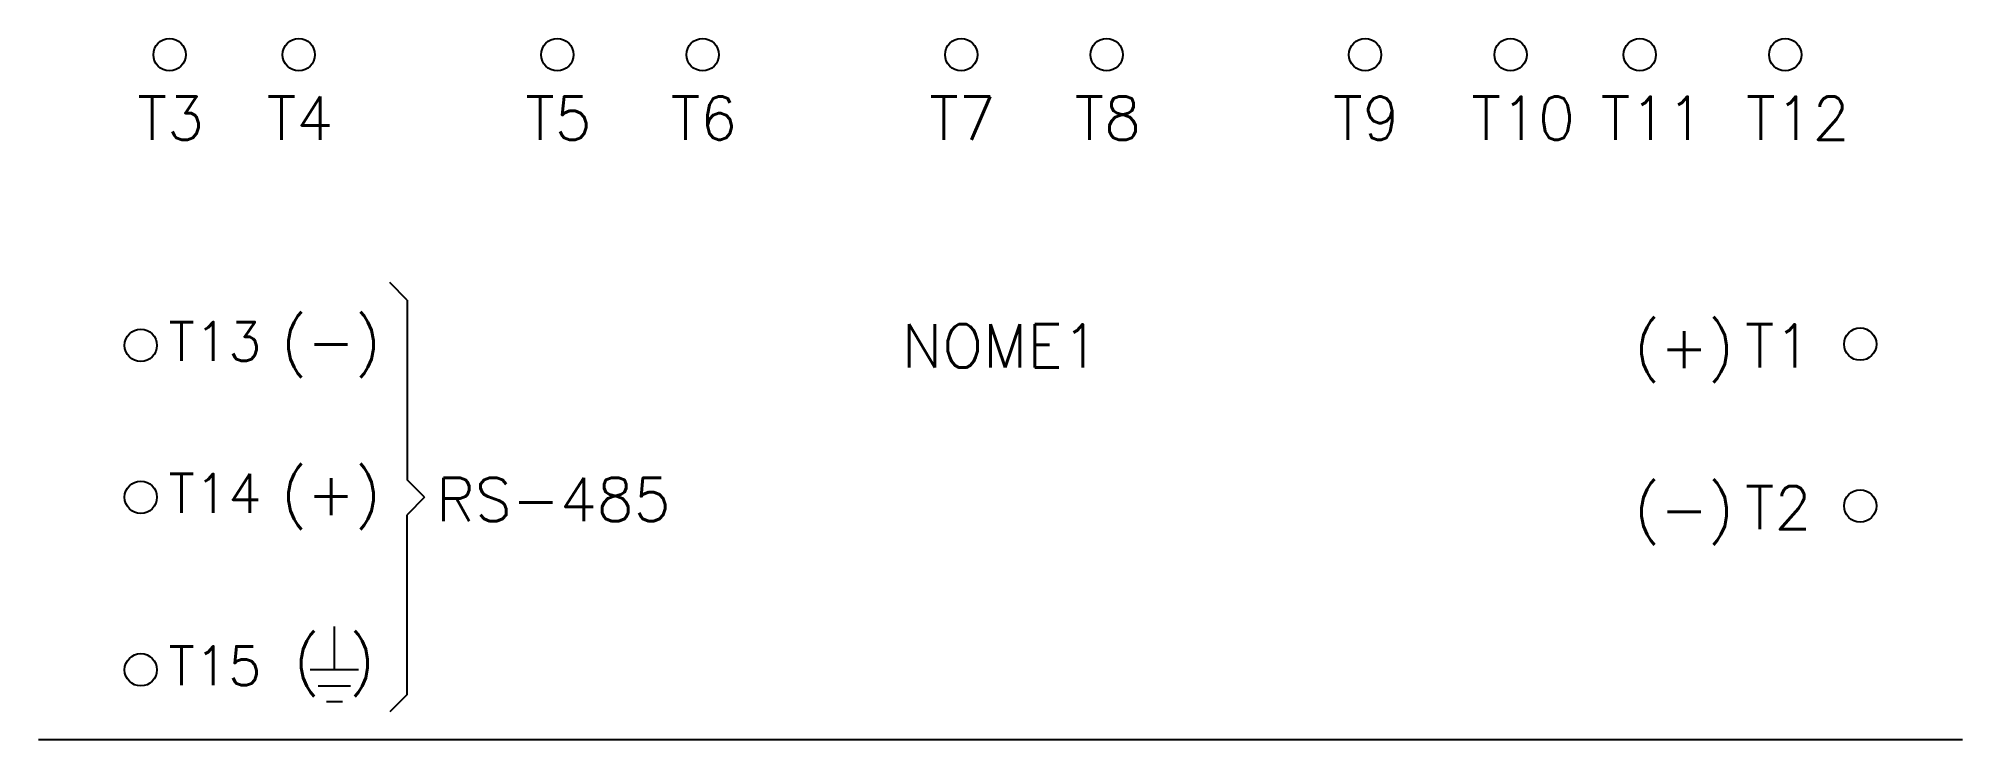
# Model space of a CAD drawing. Header units: millimetres. Extents: x 2277.1 to 2366.4, y 1178.1 to 1210.6.
import ezdxf
from ezdxf.enums import TextEntityAlignment as Align

# ---------------------------------------------------------------- set-up
doc = ezdxf.new("R2010")
doc.units = ezdxf.units.MM
doc.styles.add('ROMANS', font='romans', dxfattribs={"height": 0.2})

msp = doc.modelspace()

# ---------------------------------------------------------------- linework, layer by layer
for p, q in [((2294.241, 1198.5), (2293.432, 1199.31)), ((2295.051, 1189.36), (2294.241, 1190.17)), ((2295.051, 1189.36), (2294.241, 1188.55)), ((2290.863, 1181.371), (2290.863, 1183.371)), ((2294.241, 1180.22), (2293.432, 1179.411))]:
    msp.add_line(p, q)
at = {"linetype": 'Continuous'}
msp.add_line((2289.738, 1181.371), (2291.988, 1181.371), dxfattribs=at)
at = {"color": 0}
msp.add_line((2277.126, 1178.129), (2366.439, 1178.129), dxfattribs=at)
for points in [[(2294.241, 1198.5), (2294.241, 1190.17)], [(2294.241, 1180.22), (2294.241, 1188.55)]]:
    msp.add_lwpolyline(points)
at = {"linetype": 'Continuous'}
for points in [[(2290.113, 1180.621), (2291.613, 1180.621)], [(2291.238, 1179.871), (2290.488, 1179.871)]]:
    msp.add_lwpolyline(points, dxfattribs=at)
at = {"color": 0}
for centre in [(2283.208, 1209.879), (2289.208, 1209.879), (2301.208, 1209.879), (2307.958, 1209.879), (2319.958, 1209.879), (2326.708, 1209.879), (2338.708, 1209.879), (2345.458, 1209.879), (2351.458, 1209.879), (2358.208, 1209.879)]:
    msp.add_circle(centre, 0.75, dxfattribs=at)
for centre in [(2281.876, 1196.403), (2361.689, 1196.46), (2281.876, 1189.36), (2361.689, 1188.958), (2281.876, 1181.36)]:
    msp.add_circle(centre, 0.75)

# ---------------------------------------------------------------- texts
at = {"style": 'ROMANS'}
for s, p in [('(-)', (2290.706, 1196.579)), ('(+)', (2290.706, 1189.537)), ('( )', (2290.863, 1181.792))]:
    msp.add_text(s, height=2, dxfattribs=at).set_placement(p, align=Align.MIDDLE_CENTER)
for s, p in [('(+)', (2355.828, 1196.345)), ('(-)', (2355.828, 1188.824))]:
    msp.add_text(s, height=2, dxfattribs=at).set_placement(p, align=Align.MIDDLE_RIGHT)
msp.add_text('RS-485', height=2, dxfattribs=at).set_placement((2295.581, 1189.257), align=Align.MIDDLE_LEFT)
at = {"lineweight": 5, "style": 'ROMANS', "flags": 4}
for tag, text, p in [('T3', 'T3', (2283.264, 1206.937)), ('T4', 'T4', (2289.264, 1206.937)), ('T5', 'T5', (2301.264, 1206.937)), ('T6', 'T6', (2308.014, 1206.937)), ('T7', 'T7', (2320.014, 1206.937)), ('T8', 'T8', (2326.764, 1206.937)), ('T9', 'T9', (2338.764, 1206.937)), ('T10', 'T10', (2346.045, 1206.937)), ('T11', 'T11', (2352.045, 1206.937)), ('T12', 'T12', (2358.795, 1206.937))]:
    msp.add_attdef(tag, text=text, height=2, dxfattribs=at).set_placement(p, align=Align.MIDDLE_CENTER)
for tag, text, p in [('T13', 'T13', (2283.154, 1196.584)), ('T14', 'T14', (2283.154, 1189.541)), ('T15', 'T15', (2283.154, 1181.541))]:
    msp.add_attdef(tag, text=text, height=1.8, dxfattribs=at).set_placement(p, align=Align.MIDDLE_LEFT)
at = {"lineweight": -3, "style": 'ROMANS'}
msp.add_attdef('NOME1', text='', height=2, dxfattribs=at).set_placement((2321.783, 1196.379), align=Align.MIDDLE_CENTER)
at = {"lineweight": 5, "style": 'ROMANS', "flags": 4}
for tag, text, p in [('T1', 'T1', (2359.426, 1196.381)), ('T2', 'T2', (2359.426, 1188.879))]:
    msp.add_attdef(tag, text=text, height=2, dxfattribs=at).set_placement(p, align=Align.MIDDLE_RIGHT)

doc.saveas('drawing.dxf')
